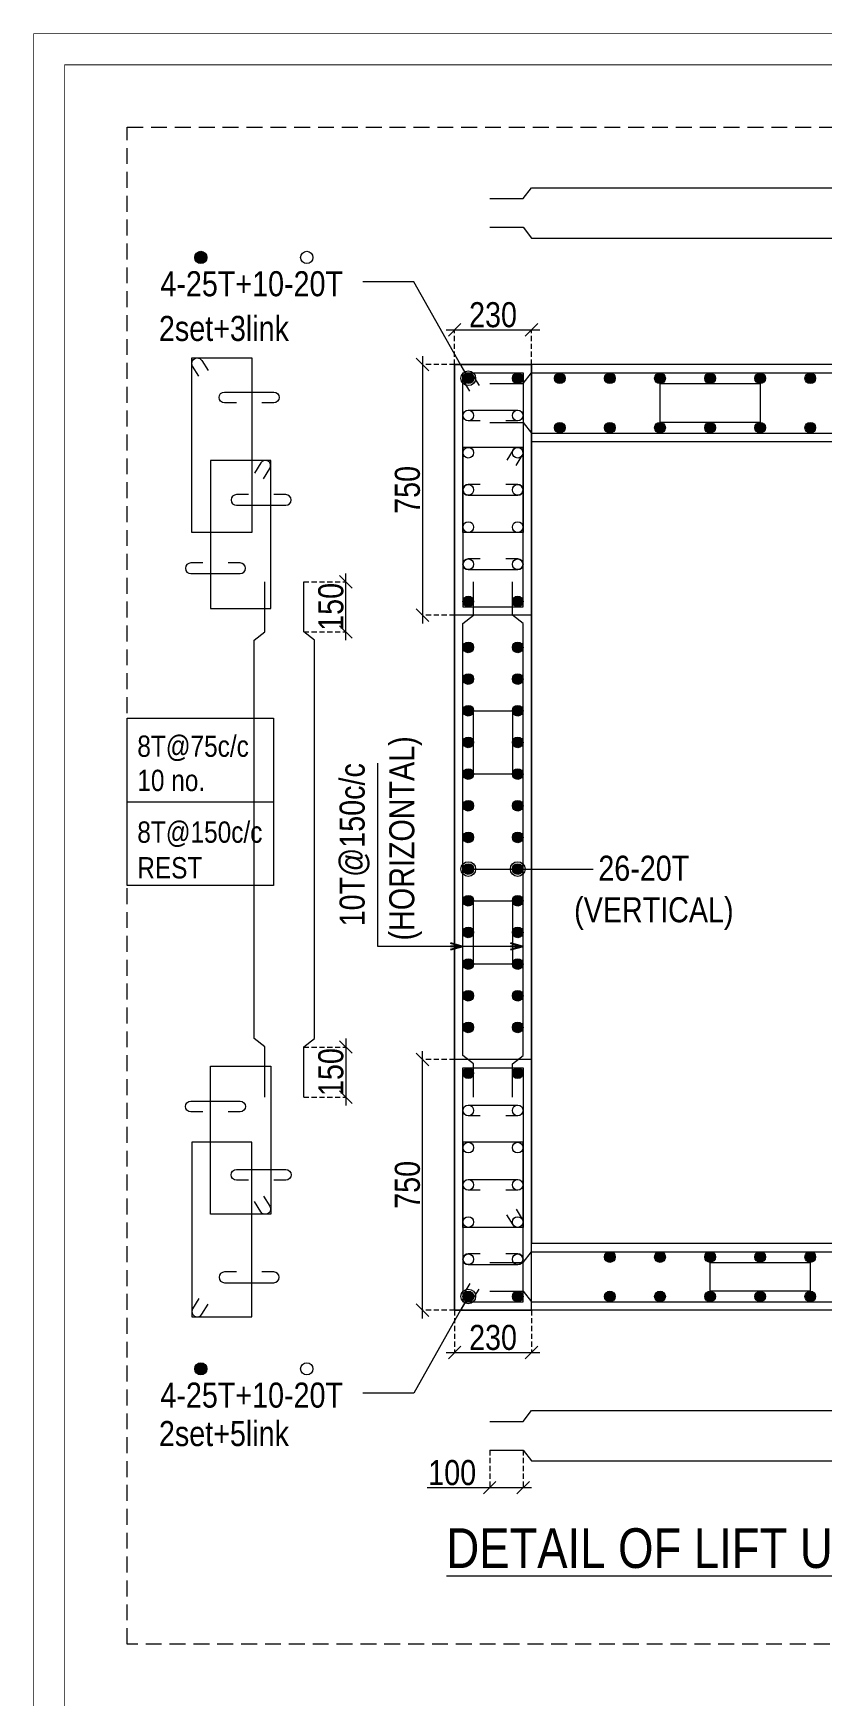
# Model space of a CAD drawing. Header units: millimetres. Extents: x 1112055 to 3390982, y -148532 to 766891.
# Drawn here: x 2249332 to 2258776, y 266393 to 286292 of the extents above; entities that cross this region are included whole.
import ezdxf

# ---------------------------------------------------------------- set-up
doc = ezdxf.new("R2010")
doc.units = ezdxf.units.MM
doc.header["$PDMODE"] = 35
doc.header["$PDSIZE"] = -25
doc.linetypes.add('DASHED2', pattern=[0.375, 0.25, -0.125])
doc.linetypes.add('Hidden', pattern=[9.525, 6.35, -3.175])
for name, color, linetype, lineweight in [('B COL. SIZE DIM', 220, 'Continuous', 25), ('B COLUMN', 1, 'Hidden', 9), ('B P.C.C', 251, 'Continuous', 0), ('B STEEL', 34, 'Continuous', 15), ('B STEEL TEXT', 7, 'Continuous', 15), ('B TITLE BLOCK', 250, 'Continuous', 0)]:
    doc.layers.add(name, color=color, linetype=linetype, lineweight=lineweight)
doc.styles.add('ARIAL', font='arial.ttf')
doc.styles.add('dim inside', font='romans.shx', dxfattribs={"width": 0.8, "height": 125})
doc.styles.add('SWINC', font='swissc.ttf')
doc.dimstyles.new('DIM 1', dxfattribs={"dimscale": 0, "dimtxt": 230, "dimasz": 150, "dimexe": 0.18, "dimexo": 0.0625, "dimgap": 0.5, "dimtad": 1, "dimdec": 0, "dimzin": 0, "dimdsep": 46, "dimtxsty": 'ARIAL', "dimblk": 'OBLIQUE', "dimcen": 6, "dimse1": 1, "dimse2": 1, "dimclrd": 256, "dimclrt": 256, "dimadec": 0, "dimazin": 2, "dimtfac": 0.75, "dimtdec": 0, "dimtix": 1, "dimtofl": 0, "dimtmove": 1, "dimatfit": 3, "dimldrblk": 'OPEN30', "dimfxl": 0.18, "dimfrac": 1, "dimtolj": 1, "dimtzin": 0, "dimlwd": -1, "dimarcsym": 0})
doc.dimstyles.new('dim inside', dxfattribs={"dimtxt": 125, "dimasz": 100, "dimexe": 0, "dimexo": 0, "dimgap": 10, "dimtad": 0, "dimdec": 0, "dimzin": 0, "dimdsep": 46, "dimtxsty": 'dim inside', "dimblk": 'SMALL', "dimcen": 0.09, "dimadec": 0, "dimazin": 0, "dimtfac": 1, "dimtdec": 0, "dimtofl": 0, "dimtmove": 0, "dimatfit": 3, "dimfxl": 1, "dimtolj": 1, "dimtzin": 0, "dimarcsym": 2})

# ---------------------------------------------------------------- blocks, each defined once
blk = doc.blocks.new('_Oblique')
at = {"color": 0, "linetype": 'ByBlock', "lineweight": -2}
blk.add_line((-0.5, -0.5), (0.5, 0.5), dxfattribs=at)
blk = doc.blocks.new('*D659')
at = {"layer": 'B COL. SIZE DIM', "color": 250, "lineweight": 9, "ltscale": 250, "transparency": 16777216}
blk.add_line((2254279, 282742), (2255399, 282742), dxfattribs=at)
at = {"layer": 'B COL. SIZE DIM', "color": 250, "linetype": 'DASHED2', "lineweight": 9, "ltscale": 250, "transparency": 16777216}
for p, q in [((2254379, 282326), (2254379, 282742)), ((2255299, 282326), (2255299, 282742))]:
    blk.add_line(p, q, dxfattribs=at)
at = {"layer": 'Defpoints', "color": 0, "ltscale": 250, "transparency": 16777216}
for p in [(2255299, 282742), (2254379, 282326), (2255299, 282326)]:
    blk.add_point(p, dxfattribs=at)
at = {"layer": 'B COL. SIZE DIM', "color": 250, "lineweight": 9, "ltscale": 250, "transparency": 16777216, "xscale": 150, "yscale": 150, "zscale": 150, "rotation": 180}
blk.add_blockref('_Oblique', (2254379, 282742), dxfattribs=at)
at = {"layer": 'B COL. SIZE DIM', "color": 250, "lineweight": 9, "ltscale": 250, "transparency": 16777216, "xscale": 150, "yscale": 150, "zscale": 150}
blk.add_blockref('_Oblique', (2255299, 282742), dxfattribs=at)
at = {"layer": 'B COL. SIZE DIM', "color": 6, "ltscale": 250, "transparency": 16777216, "insert": (2254839, 282921), "char_height": 300, "attachment_point": 5, "style": 'SWINC'}
blk.add_mtext('\\A1;230', dxfattribs=at)
blk = doc.blocks.new('*D660')
at = {"layer": 'B COL. SIZE DIM', "color": 250, "lineweight": 9, "ltscale": 250, "transparency": 16777216}
blk.add_line((2253994, 282426), (2253994, 279226), dxfattribs=at)
at = {"layer": 'B COL. SIZE DIM', "color": 250, "linetype": 'DASHED2', "lineweight": 9, "ltscale": 250, "transparency": 16777216}
for p, q in [((2254379, 282326), (2253994, 282326)), ((2254379, 279326), (2253994, 279326))]:
    blk.add_line(p, q, dxfattribs=at)
at = {"layer": 'Defpoints', "color": 0, "ltscale": 250, "transparency": 16777216}
for p in [(2254379, 282326), (2253994, 279326), (2254379, 279326)]:
    blk.add_point(p, dxfattribs=at)
at = {"layer": 'B COL. SIZE DIM', "color": 250, "lineweight": 9, "ltscale": 250, "transparency": 16777216, "xscale": 150, "yscale": 150, "zscale": 150}
for p, rotation in [((2253994, 282326), 90), ((2253994, 279326), 270)]:
    blk.add_blockref('_Oblique', p, dxfattribs=dict(at, rotation=rotation))
at = {"layer": 'B COL. SIZE DIM', "color": 6, "ltscale": 250, "transparency": 16777216, "insert": (2253815, 280826), "char_height": 300, "attachment_point": 5, "rotation": 90, "style": 'SWINC'}
blk.add_mtext('\\A1;750', dxfattribs=at)
blk = doc.blocks.new('*D656')
at = {"layer": 'B COL. SIZE DIM', "color": 250, "linetype": 'DASHED2', "lineweight": 9, "ltscale": 250, "transparency": 16777216}
for p, q in [((2254379, 271008), (2254379, 270501)), ((2255299, 271008), (2255299, 270501))]:
    blk.add_line(p, q, dxfattribs=at)
at = {"layer": 'B COL. SIZE DIM', "color": 250, "lineweight": 9, "ltscale": 250, "transparency": 16777216}
blk.add_line((2254279, 270501), (2255399, 270501), dxfattribs=at)
at = {"layer": 'Defpoints', "color": 0, "ltscale": 250, "transparency": 16777216}
for p in [(2254379, 271008), (2255299, 271008), (2255299, 270501)]:
    blk.add_point(p, dxfattribs=at)
at = {"layer": 'B COL. SIZE DIM', "color": 250, "lineweight": 9, "ltscale": 250, "transparency": 16777216, "xscale": 150, "yscale": 150, "zscale": 150, "rotation": 180}
blk.add_blockref('_Oblique', (2254379, 270501), dxfattribs=at)
at = {"layer": 'B COL. SIZE DIM', "color": 250, "lineweight": 9, "ltscale": 250, "transparency": 16777216, "xscale": 150, "yscale": 150, "zscale": 150}
blk.add_blockref('_Oblique', (2255299, 270501), dxfattribs=at)
at = {"layer": 'B COL. SIZE DIM', "color": 6, "ltscale": 250, "transparency": 16777216, "insert": (2254839, 270680), "char_height": 300, "attachment_point": 5, "style": 'SWINC'}
blk.add_mtext('\\A1;230', dxfattribs=at)
blk = doc.blocks.new('_Open30')
at = {"color": 0, "linetype": 'ByBlock', "lineweight": -2}
for p, q in [((-1, 0.27), (0, 0)), ((0, 0), (-1, -0.27)), ((0, 0), (-1, 0))]:
    blk.add_line(p, q, dxfattribs=at)
blk = doc.blocks.new('*D657')
at = {"layer": 'B COL. SIZE DIM', "color": 250, "lineweight": 9, "ltscale": 250, "transparency": 16777216}
blk.add_line((2253077, 274258), (2253077, 273458), dxfattribs=at)
at = {"layer": 'B COL. SIZE DIM', "color": 250, "linetype": 'DASHED2', "lineweight": 9, "ltscale": 250, "transparency": 16777216}
for p, q in [((2252572, 274158), (2253077, 274158)), ((2252572, 273558), (2253077, 273558))]:
    blk.add_line(p, q, dxfattribs=at)
at = {"layer": 'Defpoints', "color": 0, "ltscale": 250, "transparency": 16777216}
for p in [(2252572, 274158), (2252572, 273558), (2253077, 273558)]:
    blk.add_point(p, dxfattribs=at)
at = {"layer": 'B COL. SIZE DIM', "color": 250, "lineweight": 9, "ltscale": 250, "transparency": 16777216, "xscale": 150, "yscale": 150, "zscale": 150}
for p, rotation in [((2253077, 274158), 90), ((2253077, 273558), 270)]:
    blk.add_blockref('_Oblique', p, dxfattribs=dict(at, rotation=rotation))
at = {"layer": 'B COL. SIZE DIM', "color": 6, "ltscale": 250, "transparency": 16777216, "insert": (2252898, 273858), "char_height": 300, "attachment_point": 5, "rotation": 90, "style": 'SWINC'}
blk.add_mtext('\\A1;150', dxfattribs=at)
blk = doc.blocks.new('*D658')
at = {"layer": 'B COL. SIZE DIM', "color": 250, "lineweight": 9, "ltscale": 250, "transparency": 16777216}
blk.add_line((2253077, 279026), (2253077, 279826), dxfattribs=at)
at = {"layer": 'B COL. SIZE DIM', "color": 250, "linetype": 'DASHED2', "lineweight": 9, "ltscale": 250, "transparency": 16777216}
for p, q in [((2252572, 279726), (2253077, 279726)), ((2252572, 279126), (2253077, 279126))]:
    blk.add_line(p, q, dxfattribs=at)
at = {"layer": 'Defpoints', "color": 0, "ltscale": 250, "transparency": 16777216}
for p in [(2252572, 279726), (2253077, 279726), (2252572, 279126)]:
    blk.add_point(p, dxfattribs=at)
at = {"layer": 'B COL. SIZE DIM', "color": 250, "lineweight": 9, "ltscale": 250, "transparency": 16777216, "xscale": 150, "yscale": 150, "zscale": 150}
for p, rotation in [((2253077, 279726), 90), ((2253077, 279126), 270)]:
    blk.add_blockref('_Oblique', p, dxfattribs=dict(at, rotation=rotation))
at = {"layer": 'B COL. SIZE DIM', "color": 6, "ltscale": 250, "transparency": 16777216, "insert": (2252898, 279426), "char_height": 300, "attachment_point": 5, "rotation": 90, "style": 'SWINC'}
blk.add_mtext('\\A1;150', dxfattribs=at)
blk = doc.blocks.new('*D661')
at = {"layer": 'B COL. SIZE DIM', "color": 250, "linetype": 'DASHED2', "lineweight": 9, "ltscale": 250, "transparency": 16777216}
for p, q in [((2254799, 269333), (2254799, 268883)), ((2255199, 269333), (2255199, 268883))]:
    blk.add_line(p, q, dxfattribs=at)
at = {"layer": 'B COL. SIZE DIM', "color": 250, "lineweight": 9, "ltscale": 250, "transparency": 16777216}
for p, q in [((2254799, 268883), (2254051, 268883)), ((2255299, 268883), (2254799, 268883))]:
    blk.add_line(p, q, dxfattribs=at)
at = {"layer": 'Defpoints', "color": 0, "ltscale": 250, "transparency": 16777216}
for p in [(2254799, 269333), (2255199, 269333), (2254799, 268883)]:
    blk.add_point(p, dxfattribs=at)
at = {"layer": 'B COL. SIZE DIM', "color": 250, "lineweight": 9, "ltscale": 250, "transparency": 16777216, "xscale": 150, "yscale": 150, "zscale": 150, "rotation": 180}
blk.add_blockref('_Oblique', (2254799, 268883), dxfattribs=at)
at = {"layer": 'B COL. SIZE DIM', "color": 250, "lineweight": 9, "ltscale": 250, "transparency": 16777216, "xscale": 150, "yscale": 150, "zscale": 150}
blk.add_blockref('_Oblique', (2255199, 268883), dxfattribs=at)
at = {"layer": 'B COL. SIZE DIM', "color": 6, "ltscale": 250, "transparency": 16777216, "insert": (2254350, 269062), "char_height": 300, "attachment_point": 5, "style": 'SWINC'}
blk.add_mtext('\\A1;100', dxfattribs=at)
blk = doc.blocks.new('*D662')
at = {"layer": 'B COL. SIZE DIM', "color": 250, "lineweight": 9, "ltscale": 250, "transparency": 16777216}
blk.add_line((2253994, 270908), (2253994, 274108), dxfattribs=at)
at = {"layer": 'B COL. SIZE DIM', "color": 250, "linetype": 'DASHED2', "lineweight": 9, "ltscale": 250, "transparency": 16777216}
for p, q in [((2254379, 274008), (2253994, 274008)), ((2254379, 271008), (2253994, 271008))]:
    blk.add_line(p, q, dxfattribs=at)
at = {"layer": 'Defpoints', "color": 0, "ltscale": 250, "transparency": 16777216}
for p in [(2253994, 274008), (2254379, 274008), (2254379, 271008)]:
    blk.add_point(p, dxfattribs=at)
at = {"layer": 'B COL. SIZE DIM', "color": 250, "lineweight": 9, "ltscale": 250, "transparency": 16777216, "xscale": 150, "yscale": 150, "zscale": 150}
for p, rotation in [((2253994, 274008), 90), ((2253994, 271008), 270)]:
    blk.add_blockref('_Oblique', p, dxfattribs=dict(at, rotation=rotation))
at = {"layer": 'B COL. SIZE DIM', "color": 6, "ltscale": 250, "transparency": 16777216, "insert": (2253815, 272508), "char_height": 300, "attachment_point": 5, "rotation": 90, "style": 'SWINC'}
blk.add_mtext('\\A1;750', dxfattribs=at)

msp = doc.modelspace()

# ---------------------------------------------------------------- hatches: boundary and pattern name
at = {"layer": 'B STEEL', "lineweight": 13}
h = msp.add_hatch(color=256, dxfattribs=at)
h.dxf.hatch_style = 1
edge = h.paths.add_edge_path()
edge.add_arc((2251339.4, 283608.4), 73.3, 0, 360)
at = {"layer": 'B STEEL', "lineweight": 9, "ltscale": 0.5}
h = msp.add_hatch(color=34, dxfattribs=at)
edge = h.paths.add_edge_path()
edge.add_arc((2254542.9, 282162.1), 64, 360, 720, ccw=False)
h = msp.add_hatch(color=34, dxfattribs=at)
edge = h.paths.add_edge_path()
edge.add_arc((2255134.9, 282162.1), 64, -180, 180)
h = msp.add_hatch(color=34, dxfattribs=at)
edge = h.paths.add_edge_path()
edge.add_arc((2255638.9, 282162.1), 64, 180, 540, ccw=False)
h = msp.add_hatch(color=34, dxfattribs=at)
edge = h.paths.add_edge_path()
edge.add_arc((2256238.9, 282162.1), 64, 180, 540, ccw=False)
h = msp.add_hatch(color=34, dxfattribs=at)
edge = h.paths.add_edge_path()
edge.add_arc((2256838.9, 282162.1), 64, 180, 540, ccw=False)
h = msp.add_hatch(color=34, dxfattribs=at)
edge = h.paths.add_edge_path()
edge.add_arc((2257438.9, 282162.1), 64, 180, 540, ccw=False)
h = msp.add_hatch(color=34, dxfattribs=at)
edge = h.paths.add_edge_path()
edge.add_arc((2258038.9, 282162.1), 64, 180, 540, ccw=False)
h = msp.add_hatch(color=34, dxfattribs=at)
edge = h.paths.add_edge_path()
edge.add_arc((2258638.9, 282162.1), 64, 180, 540, ccw=False)
h = msp.add_hatch(color=34, dxfattribs=at)
edge = h.paths.add_edge_path()
edge.add_arc((2255638.9, 281570.1), 64, 180, 540, ccw=False)
h = msp.add_hatch(color=34, dxfattribs=at)
edge = h.paths.add_edge_path()
edge.add_arc((2256238.9, 281570.1), 64, 180, 540, ccw=False)
h = msp.add_hatch(color=34, dxfattribs=at)
edge = h.paths.add_edge_path()
edge.add_arc((2256838.9, 281570.1), 64, 180, 540, ccw=False)
h = msp.add_hatch(color=34, dxfattribs=at)
edge = h.paths.add_edge_path()
edge.add_arc((2257438.9, 281570.1), 64, 180, 540, ccw=False)
h = msp.add_hatch(color=34, dxfattribs=at)
edge = h.paths.add_edge_path()
edge.add_arc((2258038.9, 281570.1), 64, 180, 540, ccw=False)
h = msp.add_hatch(color=34, dxfattribs=at)
edge = h.paths.add_edge_path()
edge.add_arc((2258638.9, 281570.1), 64, 180, 540, ccw=False)
h = msp.add_hatch(color=34, dxfattribs=at)
edge = h.paths.add_edge_path()
edge.add_arc((2254542.9, 279490.1), 64, -360, 0)
h = msp.add_hatch(color=34, dxfattribs=at)
edge = h.paths.add_edge_path()
edge.add_arc((2255134.9, 279490.1), 64, 180, 540, ccw=False)
h = msp.add_hatch(color=34, dxfattribs=at)
edge = h.paths.add_edge_path()
edge.add_arc((2254542.9, 278941.1), 64, 360, 720, ccw=False)
h = msp.add_hatch(color=34, dxfattribs=at)
edge = h.paths.add_edge_path()
edge.add_arc((2255134.9, 278941.1), 64, -180, 180)
h = msp.add_hatch(color=34, dxfattribs=at)
edge = h.paths.add_edge_path()
edge.add_arc((2254542.9, 278562.1), 64, 360, 720, ccw=False)
h = msp.add_hatch(color=34, dxfattribs=at)
edge = h.paths.add_edge_path()
edge.add_arc((2255134.9, 278562.1), 64, -180, 180)
h = msp.add_hatch(color=34, dxfattribs=at)
edge = h.paths.add_edge_path()
edge.add_arc((2254542.9, 278183.1), 64, 360, 720, ccw=False)
h = msp.add_hatch(color=34, dxfattribs=at)
edge = h.paths.add_edge_path()
edge.add_arc((2255134.9, 278183.1), 64, -180, 180)
h = msp.add_hatch(color=34, dxfattribs=at)
edge = h.paths.add_edge_path()
edge.add_arc((2254542.9, 277804.1), 64, 360, 720, ccw=False)
h = msp.add_hatch(color=34, dxfattribs=at)
edge = h.paths.add_edge_path()
edge.add_arc((2255134.9, 277804.1), 64, -180, 180)
h = msp.add_hatch(color=34, dxfattribs=at)
edge = h.paths.add_edge_path()
edge.add_arc((2254542.9, 277425.1), 64, 360, 720, ccw=False)
h = msp.add_hatch(color=34, dxfattribs=at)
edge = h.paths.add_edge_path()
edge.add_arc((2255134.9, 277425.1), 64, -180, 180)
h = msp.add_hatch(color=34, dxfattribs=at)
edge = h.paths.add_edge_path()
edge.add_arc((2254542.9, 277046.1), 64, 360, 720, ccw=False)
h = msp.add_hatch(color=34, dxfattribs=at)
edge = h.paths.add_edge_path()
edge.add_arc((2255134.9, 277046.1), 64, -180, 180)
h = msp.add_hatch(color=34, dxfattribs=at)
edge = h.paths.add_edge_path()
edge.add_arc((2254542.9, 276667.1), 64, 360, 720, ccw=False)
h = msp.add_hatch(color=34, dxfattribs=at)
edge = h.paths.add_edge_path()
edge.add_arc((2255134.9, 276667.1), 64, -180, 180)
h = msp.add_hatch(color=34, dxfattribs=at)
edge = h.paths.add_edge_path()
edge.add_arc((2254542.9, 276288.1), 64, 360, 720, ccw=False)
h = msp.add_hatch(color=34, dxfattribs=at)
edge = h.paths.add_edge_path()
edge.add_arc((2255134.9, 276288.1), 64, -180, 180)
h = msp.add_hatch(color=34, dxfattribs=at)
edge = h.paths.add_edge_path()
edge.add_arc((2254542.9, 275909.1), 64, 360, 720, ccw=False)
h = msp.add_hatch(color=34, dxfattribs=at)
edge = h.paths.add_edge_path()
edge.add_arc((2255134.9, 275909.1), 64, -180, 180)
h = msp.add_hatch(color=34, dxfattribs=at)
edge = h.paths.add_edge_path()
edge.add_arc((2254542.9, 275530.1), 64, 360, 720, ccw=False)
h = msp.add_hatch(color=34, dxfattribs=at)
edge = h.paths.add_edge_path()
edge.add_arc((2255134.9, 275530.1), 64, -180, 180)
h = msp.add_hatch(color=34, dxfattribs=at)
edge = h.paths.add_edge_path()
edge.add_arc((2254542.9, 275151.1), 64, 360, 720, ccw=False)
h = msp.add_hatch(color=34, dxfattribs=at)
edge = h.paths.add_edge_path()
edge.add_arc((2255134.9, 275151.1), 64, -180, 180)
h = msp.add_hatch(color=34, dxfattribs=at)
edge = h.paths.add_edge_path()
edge.add_arc((2254542.9, 274772.1), 64, 360, 720, ccw=False)
h = msp.add_hatch(color=34, dxfattribs=at)
edge = h.paths.add_edge_path()
edge.add_arc((2255134.9, 274772.1), 64, -180, 180)
h = msp.add_hatch(color=34, dxfattribs=at)
edge = h.paths.add_edge_path()
edge.add_arc((2254542.9, 274393.1), 64, 360, 720, ccw=False)
h = msp.add_hatch(color=34, dxfattribs=at)
edge = h.paths.add_edge_path()
edge.add_arc((2255134.9, 274393.1), 64, -180, 180)
h = msp.add_hatch(color=34, dxfattribs=at)
edge = h.paths.add_edge_path()
edge.add_arc((2254542.9, 273844.1), 64, 360, 720, ccw=False)
h = msp.add_hatch(color=34, dxfattribs=at)
edge = h.paths.add_edge_path()
edge.add_arc((2255134.9, 273844.1), 64, -180, 180)
h = msp.add_hatch(color=34, dxfattribs=at)
edge = h.paths.add_edge_path()
edge.add_arc((2256238.9, 271644.1), 64, 180, 540, ccw=False)
h = msp.add_hatch(color=34, dxfattribs=at)
edge = h.paths.add_edge_path()
edge.add_arc((2256838.9, 271644.1), 64, 180, 540, ccw=False)
h = msp.add_hatch(color=34, dxfattribs=at)
edge = h.paths.add_edge_path()
edge.add_arc((2257438.9, 271644.1), 64, 180, 540, ccw=False)
h = msp.add_hatch(color=34, dxfattribs=at)
edge = h.paths.add_edge_path()
edge.add_arc((2258038.9, 271644.1), 64, 180, 540, ccw=False)
h = msp.add_hatch(color=34, dxfattribs=at)
edge = h.paths.add_edge_path()
edge.add_arc((2258638.9, 271644.1), 64, 180, 540, ccw=False)
h = msp.add_hatch(color=34, dxfattribs=at)
edge = h.paths.add_edge_path()
edge.add_arc((2254542.9, 271172.1), 64, -360, 0)
h = msp.add_hatch(color=34, dxfattribs=at)
edge = h.paths.add_edge_path()
edge.add_arc((2255134.9, 271172.1), 64, 180, 540, ccw=False)
h = msp.add_hatch(color=34, dxfattribs=at)
edge = h.paths.add_edge_path()
edge.add_arc((2256238.9, 271172.1), 64, 180, 540, ccw=False)
h = msp.add_hatch(color=34, dxfattribs=at)
edge = h.paths.add_edge_path()
edge.add_arc((2256838.9, 271172.1), 64, 180, 540, ccw=False)
h = msp.add_hatch(color=34, dxfattribs=at)
edge = h.paths.add_edge_path()
edge.add_arc((2257438.9, 271172.1), 64, 180, 540, ccw=False)
h = msp.add_hatch(color=34, dxfattribs=at)
edge = h.paths.add_edge_path()
edge.add_arc((2258038.9, 271172.1), 64, 180, 540, ccw=False)
h = msp.add_hatch(color=34, dxfattribs=at)
edge = h.paths.add_edge_path()
edge.add_arc((2258638.9, 271172.1), 64, 180, 540, ccw=False)
at = {"layer": 'B STEEL', "lineweight": 13}
h = msp.add_hatch(color=256, dxfattribs=at)
h.dxf.hatch_style = 1
edge = h.paths.add_edge_path()
edge.add_arc((2251339.4, 270306.1), 73.3, 0, 360)

# ---------------------------------------------------------------- linework, layer by layer
at = {"layer": 'B COLUMN', "color": 1, "linetype": 'ByBlock', "lineweight": 20}
for points in [[(2263978.9, 282326.1), (2264898.9, 282326.1), (2264898.9, 271008.1), (2254378.9, 271008.1), (2254378.9, 282326.1), (2255298.9, 282326.1), (2255298.9, 271808.1), (2263978.9, 271808.1)], [(2255298.9, 282326.1), (2254378.9, 282326.1), (2254378.9, 271008.1), (2255298.9, 271008.1)], [(2255298.9, 279326.1), (2254378.9, 279326.1), (2254378.9, 282326.1), (2255298.9, 282326.1)], [(2255298.9, 281406.1), (2263978.9, 281406.1), (2263978.9, 282326.1), (2255298.9, 282326.1)], [(2255298.9, 274008.1), (2254378.9, 274008.1), (2254378.9, 271008.1), (2255298.9, 271008.1)]]:
    msp.add_lwpolyline(points, close=True, dxfattribs=at)
at = {"layer": 'B P.C.C', "color": 250, "lineweight": 0, "ltscale": 30}
msp.add_line((2250457.6, 277092.5), (2252210.7, 277092.5), dxfattribs=at)
at = {"layer": 'B P.C.C', "color": 250, "linetype": 'Hidden', "lineweight": 0, "ltscale": 30}
msp.add_lwpolyline([(2250457.6, 285169), (2269729.4, 285169), (2269729.4, 267010.8), (2250457.6, 267010.8)], close=True, dxfattribs=at)
at = {"layer": 'B P.C.C', "color": 250, "lineweight": 0, "ltscale": 30}
msp.add_lwpolyline([(2250457.6, 278095.1), (2252210.7, 278095.1), (2252210.7, 276089.9), (2250457.6, 276089.9)], close=True, dxfattribs=at)
at = {"layer": 'B STEEL', "lineweight": 13}
for points in [[(2254798.9, 284312.8), (2255198.9, 284312.8), (2255298.9, 284440.9), (2263978.9, 284440.9), (2264078.9, 284312.8), (2264478.9, 284312.8)], [(2254798.9, 283968.9), (2255198.9, 283968.9), (2255298.9, 283840.9), (2263978.9, 283840.9), (2264078.9, 283968.9), (2264478.9, 283968.9)], [(2254798.9, 282098.1), (2255198.9, 282098.1), (2255298.9, 282226.1), (2263978.9, 282226.1), (2264078.9, 282098.1), (2264478.9, 282098.1)], [(2254798.9, 281634.1), (2255198.9, 281634.1), (2255298.9, 281506.1), (2263978.9, 281506.1), (2264078.9, 281634.1), (2264478.9, 281634.1)], [(2252107.7, 273558.1), (2252107.7, 274158.1), (2251979.6, 274258.1), (2251979.6, 279026.1), (2252107.7, 279126.1), (2252107.7, 279726.1)], [(2252571.6, 273558.1), (2252571.6, 274158.1), (2252699.6, 274258.1), (2252699.6, 279026.1), (2252571.6, 279126.1), (2252571.6, 279726.1)], [(2254607, 273558.1), (2254607, 273958.1), (2254478.9, 274058.1), (2254478.9, 279226.1), (2254607, 279326.1), (2254607, 279726.1)], [(2255070.9, 273558.1), (2255070.9, 273958.1), (2255198.9, 274058.1), (2255198.9, 279226.1), (2255070.9, 279326.1), (2255070.9, 279726.1)], [(2254798.9, 271580.1), (2255198.9, 271580.1), (2255298.9, 271708.1), (2263978.9, 271708.1), (2264078.9, 271580.1), (2264478.9, 271580.1)], [(2254798.9, 271236.1), (2255198.9, 271236.1), (2255298.9, 271108.1), (2263978.9, 271108.1), (2264078.9, 271236.1), (2264478.9, 271236.1)], [(2254798.9, 269677.3), (2255198.9, 269677.3), (2255298.9, 269805.3), (2264378.9, 269805.3), (2264478.9, 269677.3), (2264878.9, 269677.3)], [(2254798.9, 269333.4), (2255198.9, 269333.4), (2255298.9, 269205.3), (2264378.9, 269205.3), (2264478.9, 269333.4), (2264878.9, 269333.4)]]:
    msp.add_lwpolyline(points, dxfattribs=at)
for points in [[(2251952.2, 280316.8), (2251232.2, 280316.8), (2251232.2, 282406), (2251952.2, 282406)], [(2255198.9, 280316.8), (2254478.9, 280316.8), (2254478.9, 282226.1), (2255198.9, 282226.1)], [(2252176.2, 281179), (2251456.2, 281179), (2251456.2, 279406), (2252176.2, 279406)], [(2255198.9, 281335.5), (2254478.9, 281335.5), (2254478.9, 279426.1), (2255198.9, 279426.1)], [(2252176.2, 272155.2), (2251456.2, 272155.2), (2251456.2, 273928.2), (2252176.2, 273928.2)], [(2255198.9, 271998.8), (2254478.9, 271998.8), (2254478.9, 273908.1), (2255198.9, 273908.1)], [(2251952.2, 273017.4), (2251232.2, 273017.4), (2251232.2, 270928.2), (2251952.2, 270928.2)], [(2255198.9, 273017.4), (2254478.9, 273017.4), (2254478.9, 271108.1), (2255198.9, 271108.1)]]:
    msp.add_lwpolyline(points, close=True, dxfattribs=at)
at = {"layer": 'B STEEL', "color": 34, "lineweight": 9, "ltscale": 0.5}
for points in [[(2251316.5, 282186.9), (2251241.7, 282308.4, -1), (2251350.8, 282375.5), (2251425.5, 282254.1)], [(2254563.2, 282007.1), (2254488.4, 282128.5, -1), (2254597.5, 282195.6), (2254672.2, 282074.2)], [(2251764.9, 281869), (2251622.3, 281869, -1), (2251622.3, 281997), (2252214.3, 281997, -1), (2252214.3, 281869), (2252071.6, 281869)], [(2254685.6, 281652.7), (2254542.9, 281652.7, -1), (2254542.9, 281780.8), (2255134.9, 281780.8, -1), (2255134.9, 281652.7), (2254992.3, 281652.7)], [(2252092, 280960), (2252166.7, 281081.4, 1), (2252057.7, 281148.6), (2251982.9, 281027.1)], [(2255114.7, 281116.4), (2255189.4, 281237.9, 1), (2255080.4, 281305), (2255005.6, 281183.5)], [(2254685.6, 280890.1), (2254542.9, 280890.1, 1), (2254542.9, 280762.1), (2255134.9, 280762.1, 1), (2255134.9, 280890.1), (2254992.3, 280890.1)], [(2251908.5, 280770), (2251765.8, 280770, 1), (2251765.8, 280642), (2252357.8, 280642, 1), (2252357.8, 280770), (2252215.1, 280770)], [(2254685.6, 279999.5), (2254542.9, 279999.5, 1), (2254542.9, 279871.4), (2255134.9, 279871.4, 1), (2255134.9, 279999.5), (2254992.3, 279999.5)], [(2251361.7, 279952), (2251219.1, 279952, 1), (2251219.1, 279824), (2251811, 279824, 1), (2251811, 279952), (2251668.4, 279952)], [(2251361.7, 273382.2), (2251219.1, 273382.2, -1), (2251219.1, 273510.2), (2251811, 273510.2, -1), (2251811, 273382.2), (2251668.4, 273382.2)], [(2254685.6, 273334.7), (2254542.9, 273334.7, -1), (2254542.9, 273462.8), (2255134.9, 273462.8, -1), (2255134.9, 273334.7), (2254992.3, 273334.7)], [(2251908.5, 272564.2), (2251765.8, 272564.2, -1), (2251765.8, 272692.2), (2252357.8, 272692.2, -1), (2252357.8, 272564.2), (2252215.1, 272564.2)], [(2254685.6, 272444.1), (2254542.9, 272444.1, -1), (2254542.9, 272572.1), (2255134.9, 272572.1, -1), (2255134.9, 272444.1), (2254992.3, 272444.1)], [(2252092, 272374.2), (2252166.7, 272252.8, -1), (2252057.7, 272185.7), (2251982.9, 272307.1)], [(2255114.7, 272217.8), (2255189.4, 272096.3, -1), (2255080.4, 272029.2), (2255005.6, 272150.7)], [(2254685.6, 271681.5), (2254542.9, 271681.5, 1), (2254542.9, 271553.4), (2255134.9, 271553.4, 1), (2255134.9, 271681.5), (2254992.3, 271681.5)], [(2251764.9, 271465.2), (2251622.3, 271465.2, 1), (2251622.3, 271337.2), (2252214.3, 271337.2, 1), (2252214.3, 271465.2), (2252071.6, 271465.2)], [(2254563.2, 271327.2), (2254488.4, 271205.7, 1), (2254597.5, 271138.6), (2254672.2, 271260)], [(2251316.5, 271147.3), (2251241.7, 271025.8, 1), (2251350.8, 270958.7), (2251425.5, 271080.1)]]:
    msp.add_lwpolyline(points, format="xyb", dxfattribs=at)
at = {"layer": 'B STEEL', "color": 3, "lineweight": 13}
for points in [[(2258038.9, 282098.1), (2258038.9, 281634.1), (2256838.9, 281634.1), (2256838.9, 282098.1)], [(2254607, 278183.1), (2255070.9, 278183.1), (2255070.9, 277425.1), (2254607, 277425.1)], [(2254607, 275909.1), (2255070.9, 275909.1), (2255070.9, 275151.1), (2254607, 275151.1)], [(2258638.9, 271580.1), (2258638.9, 271236.1), (2257438.9, 271236.1), (2257438.9, 271580.1)]]:
    msp.add_lwpolyline(points, close=True, dxfattribs=at)
at = {"layer": 'B STEEL', "lineweight": 13}
for centre in [(2251339.4, 283608.4), (2252607.9, 283608.4), (2251339.4, 270306.1), (2252607.9, 270306.1)]:
    msp.add_circle(centre, 73.3, dxfattribs=at)
at = {"layer": 'B STEEL', "color": 34, "lineweight": 9, "ltscale": 0.5}
for centre in [(2254542.9, 282162.1), (2255134.9, 282162.1), (2255638.9, 282162.1), (2256238.9, 282162.1), (2256838.9, 282162.1), (2257438.9, 282162.1), (2258038.9, 282162.1), (2258638.9, 282162.1), (2254542.9, 281716.8), (2255134.9, 281716.8), (2255638.9, 281570.1), (2256238.9, 281570.1), (2256838.9, 281570.1), (2257438.9, 281570.1), (2258038.9, 281570.1), (2258638.9, 281570.1), (2254542.9, 281271.4), (2255134.9, 281271.4), (2254542.9, 280826.1), (2255134.9, 280826.1), (2254542.9, 280380.8), (2255134.9, 280380.8), (2254542.9, 279935.5), (2255134.9, 279935.5), (2254542.9, 279490.1), (2255134.9, 279490.1), (2254542.9, 278941.1), (2255134.9, 278941.1), (2254542.9, 278562.1), (2255134.9, 278562.1), (2254542.9, 278183.1), (2255134.9, 278183.1), (2254542.9, 277804.1), (2255134.9, 277804.1), (2254542.9, 277425.1), (2255134.9, 277425.1), (2254542.9, 277046.1), (2255134.9, 277046.1), (2254542.9, 276667.1), (2255134.9, 276667.1), (2254542.9, 276288.1), (2255134.9, 276288.1), (2254542.9, 275909.1), (2255134.9, 275909.1), (2254542.9, 275530.1), (2255134.9, 275530.1), (2254542.9, 275151.1), (2255134.9, 275151.1), (2254542.9, 274772.1), (2255134.9, 274772.1), (2254542.9, 274393.1), (2255134.9, 274393.1), (2254542.9, 273844.1), (2255134.9, 273844.1), (2254542.9, 273398.8), (2255134.9, 273398.8), (2254542.9, 272953.4), (2255134.9, 272953.4), (2254542.9, 272508.1), (2255134.9, 272508.1), (2254542.9, 272062.8), (2255134.9, 272062.8), (2254542.9, 271617.4), (2255134.9, 271617.4), (2256238.9, 271644.1), (2256838.9, 271644.1), (2257438.9, 271644.1), (2258038.9, 271644.1), (2258638.9, 271644.1), (2254542.9, 271172.1), (2255134.9, 271172.1), (2256238.9, 271172.1), (2256838.9, 271172.1), (2257438.9, 271172.1), (2258038.9, 271172.1), (2258638.9, 271172.1)]:
    msp.add_circle(centre, 64, dxfattribs=at)
at = {"layer": 'B TITLE BLOCK', "color": 1, "const_width": 8.39}
msp.add_lwpolyline([(2249336.4, 286287.6), (2249336.4, 238170.9), (2319723.4, 238170.9), (2319723.4, 286287.6)], close=True, dxfattribs=at)
at = {"layer": 'B TITLE BLOCK', "color": 250, "lineweight": 0, "const_width": 8.39}
msp.add_lwpolyline([(2249710.1, 285913.8), (2249710.1, 238544.6), (2319349.7, 238544.6), (2319349.7, 285913.8)], close=True, dxfattribs=at)

# ---------------------------------------------------------------- texts
at = {"layer": 'B STEEL TEXT', "lineweight": 5, "style": 'SWINC'}
for s, height, p in [('4-25T+10-20T', 300, (2250855.5, 283143.7)), ('2set+3link', 300, (2250837.8, 282608.9)), ('8T@75c/c', 255, (2250579, 277631.1)), ('10 no.', 255, (2250579, 277221.6)), ('8T@150c/c', 255, (2250579, 276602.7)), ('REST', 255, (2250579, 276175.7)), ('26-20T', 300, (2256100.1, 276147.8)), ('(VERTICAL)', 300, (2255810.7, 275650.6)), ('4-25T+10-20T', 300, (2250855.5, 269841.4)), ('2set+5link', 300, (2250837.8, 269381.4))]:
    msp.add_text(s, height=height, dxfattribs=at).set_placement(p)
for s, p in [('(HORIZONTAL)', (2253896.2, 275433.5)), ('10T@150c/c', (2253301.4, 275602.1))]:
    msp.add_text(s, height=300, rotation=90, dxfattribs=at).set_placement(p)
at = {"layer": 'B TITLE BLOCK', "color": 0, "style": 'SWINC'}
msp.add_text('%%UDETAIL OF LIFT UP TO BASEMENT FLOOR LVL.', height=475.05, dxfattribs=at).set_placement((2254280.9, 267922.6))

# ---------------------------------------------------------------- dimensions: what is measured, and where the dimension line sits
at = {"layer": 'B COL. SIZE DIM', "color": 250, "ltscale": 250}
for base, p1, p2, picture, middle in [((2255298.9, 282741.8), (2254378.9, 282326.1), (2255298.9, 282326.1), '*D659', (2254838.9, 282921)), ((2255298.9, 270500.7), (2254378.9, 271008.1), (2255298.9, 271008.1), '*D656', (2254838.9, 270679.9)), ((2254798.9, 268882.9), (2255198.9, 269333.4), (2254798.9, 269333.4), '*D661', (2254350, 269061.9))]:
    dim = msp.add_linear_dim(base=base, p1=p1, p2=p2, dimstyle='dim inside', override={"dimtxt": 300, "dimasz": 150, "dimgap": 25, "dimtad": 3, "dimlfac": 0.25, "dimtxsty": 'SWINC', "dimblk1": 'Oblique', "dimblk2": 'Oblique', "dimsah": 1, "dimdle": 100, "dimclrd": 250, "dimclre": 250, "dimclrt": 6, "dimfxl": 1000, "dimlwd": 9, "dimlwe": 9}, dxfattribs=at)
    dim.commit()
    dim.dimension.update_dxf_attribs({"geometry": picture, "text_midpoint": middle})
for base, p1, p2, angle, picture, middle in [((2253994.2, 279326.1), (2254378.9, 282326.1), (2254378.9, 279326.1), 90, '*D660', (2253815.4, 280826.1)), ((2253076.7, 279726.1), (2252571.6, 279126.1), (2252571.6, 279726.1), 270, '*D658', (2252897.8, 279426.1)), ((2253076.7, 273558.1), (2252571.6, 274158.1), (2252571.6, 273558.1), 90, '*D657', (2252897.8, 273858.1)), ((2253994.2, 274008.1), (2254378.9, 271008.1), (2254378.9, 274008.1), 270, '*D662', (2253815.4, 272508.1))]:
    dim = msp.add_linear_dim(base=base, p1=p1, p2=p2, angle=angle, dimstyle='dim inside', override={"dimtxt": 300, "dimasz": 150, "dimgap": 25, "dimtad": 3, "dimlfac": 0.25, "dimtxsty": 'SWINC', "dimblk1": 'Oblique', "dimblk2": 'Oblique', "dimsah": 1, "dimdle": 100, "dimclrd": 250, "dimclre": 250, "dimclrt": 6, "dimfxl": 1000, "dimlwd": 9, "dimlwe": 9}, dxfattribs=at)
    dim.commit()
    dim.dimension.update_dxf_attribs({"geometry": picture, "text_midpoint": middle})

# ---------------------------------------------------------------- leaders
at = {"layer": 'B STEEL TEXT', "lineweight": 9}
for points in [[(2254542.9, 282162.1), (2253892.3, 283318.3), (2253279.2, 283318.3)], [(2254542.9, 276288.1), (2256039.4, 276288.1)], [(2255134.9, 276288.1), (2256039.4, 276288.1)], [(2254542.9, 271172.1), (2253892.3, 270016), (2253279.2, 270016)]]:
    msp.add_leader(points, dimstyle='DIM 1', override={"dimscale": 1, "dimasz": 175, "dimtad": 0, "dimtxsty": 'SWINC', "dimldrblk": 'DotBlank', "dimfxlon": 1, "dimarcsym": 2}, dxfattribs=at)
at = {"layer": 'B STEEL TEXT', "lineweight": 5}
for points in [[(2255198.9, 275362.4), (2253459.9, 275362.4), (2253459.9, 277556.6)], [(2254478.9, 275362.4), (2253459.9, 275362.4), (2253459.9, 277556.6)]]:
    msp.add_leader(points, dimstyle='DIM 1', override={"dimscale": 1, "dimtad": 0, "dimtxsty": 'SWINC', "dimfxlon": 1, "dimlwd": 5, "dimarcsym": 2}, dxfattribs=at)

doc.saveas('drawing.dxf')
